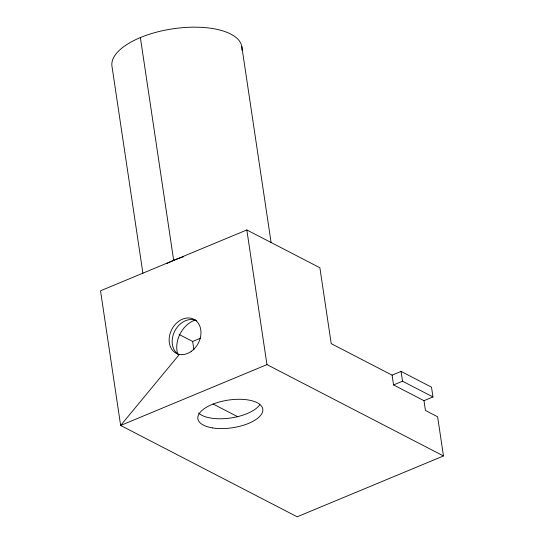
<?xml version="1.0" encoding="UTF-8"?>
<svg xmlns="http://www.w3.org/2000/svg" width="544" height="544" viewBox="0 0 544 544"><rect width="100%" height="100%" fill="white"/><g stroke="black" fill="none" stroke-linecap="round" stroke-linejoin="round"><path stroke-width="0.82" d="M179.411 354.396L120.646 425.456L297.167 516.8L443.476 455.954L437.621 416.786L425.449 410.482L423.987 400.69L393.55 384.941L392.088 375.149L331.221 343.652L319.879 267.75L246.833 229.956L100.524 290.795L120.646 425.456L266.961 364.616L443.476 455.954M179.119 334.465L192.651 341.462L200.403 338.239M392.088 375.149L401.064 371.416L431.501 387.165L432.963 396.957L423.987 400.69M393.55 384.941L402.526 381.208L432.963 396.957M213.078 403.995L237.864 416.813M401.064 371.416L402.526 381.208M241.808 46.526L271.096 242.522M246.833 229.956L266.961 364.616M192.651 341.462L193.902 349.867M140.379 37.577L173.679 260.372M142.916 273.306L111.996 66.422A65.661 27.955 -8.5 0 1 176.46 28.315A65.661 27.955 -8.5 0 1 241.862 50.211M177.718 354.164A24.623 19.196 -62.6 0 1 195.418 319.974M178.772 354.586A19.149 14.933 -62.6 0 1 174.91 330.786A19.149 14.933 -62.6 0 1 196.676 320.742M166.96 263.459A65.661 27.955 -8.5 0 1 183.328 256.856M259.74 404.818A32.83 13.981 -8.5 0 1 229.792 418.125A32.83 13.981 -8.5 0 1 198.621 413.025M191.59 351.152A19.149 14.933 -62.6 0 0 194.344 319.552A19.149 14.933 -62.6 0 0 169.211 338.164A19.149 14.933 -62.6 0 0 191.59 351.152M212.432 427.897A32.83 13.981 -8.5 0 0 262.806 410.802A32.83 13.981 -8.5 0 0 215.737 403.104A32.83 13.981 -8.5 0 0 212.432 427.897"/></g></svg>
